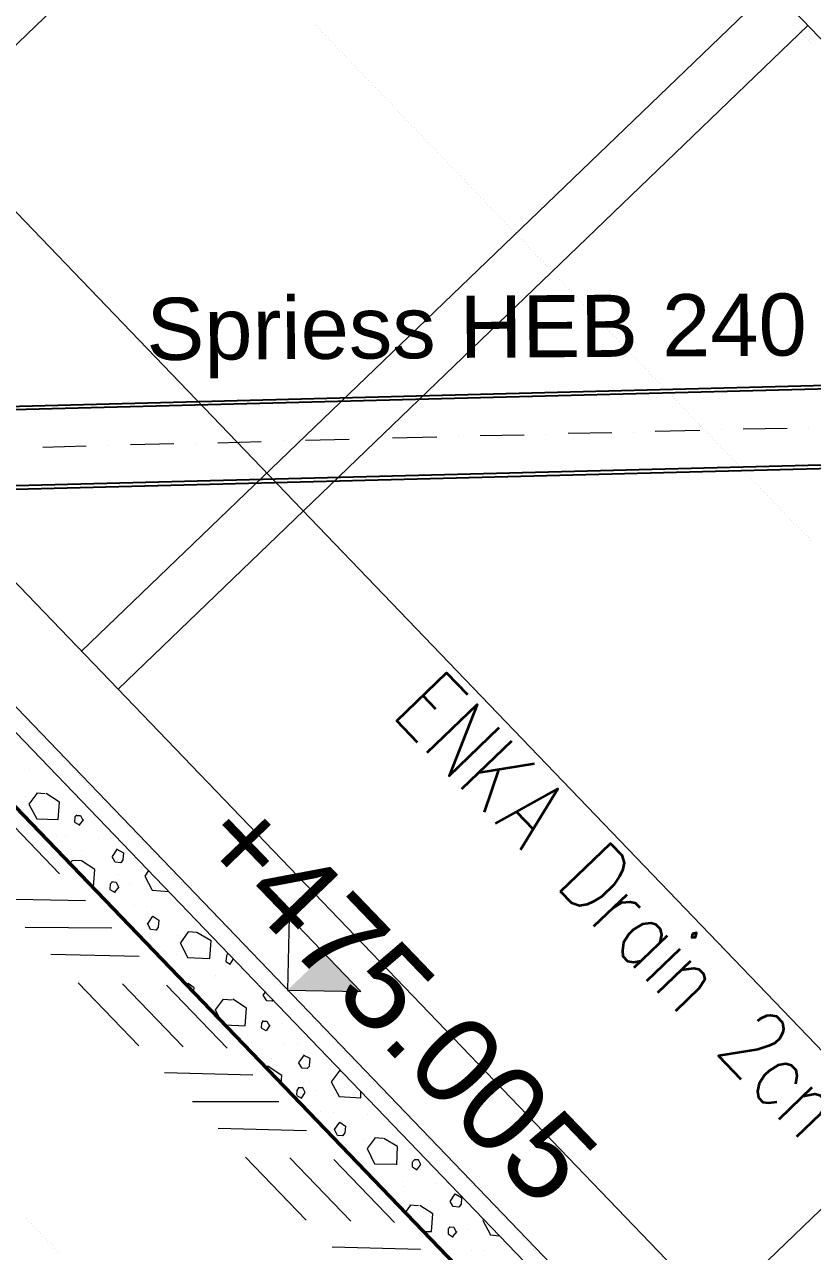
# Model space of a CAD drawing. Header units: metres. Extents: x 2687650.8 to 2687727.1, y 1234407.3 to 1234484.3.
# Drawn here: x 2687686.225 to 2687688.51, y 1234466.699 to 1234470.254 of the extents above; entities that cross this region are included whole.
import ezdxf

# ---------------------------------------------------------------- set-up
doc = ezdxf.new("R2010")
doc.units = ezdxf.units.M
for name, color, linetype in [('PDF_A__BEMH', 7, 'Continuous'), ('PDF_E_Text', 7, 'Continuous'), ('PDF_Ebene 2', 7, 'Continuous'), ('PDF_Text', 7, 'Continuous')]:
    doc.layers.add(name, color=color, linetype=linetype)
for name, color, linetype, true_color in [('PDF_Böschung Aushub', 7, 'Continuous', 0x7f7f7f), ('PDF_E_Klapschnitte', 7, 'Continuous', 0x7f7f7f), ('PDF_E_Schnitte_1_50', 7, 'Continuous', 0x7f7f7f)]:
    doc.layers.add(name, color=color, linetype=linetype, true_color=true_color)
doc.styles.add('PDF Arial', font='arial.ttf')

# ---------------------------------------------------------------- blocks, each defined once
blk = doc.blocks.new('A$C1c84ec86')
at = {"layer": 'PDF_A__BEMH', "lineweight": 20}
blk.add_lwpolyline([(1495.45, 3586.75), (1510.48, 3601.78), (1480.42, 3601.78)], close=True, dxfattribs=at)
at = {"layer": 'PDF_A__BEMH', "transparency": 33554559}
blk.add_solid([(1495.45, 3586.75), (1495.45, 3601.78), (1510.48, 3601.78)], dxfattribs=at)
at = {"layer": 'PDF_Böschung Aushub', "color": 7, "lineweight": 20}
for points in [[(1482.75, 3808.59), (1482.75, 3808.59)], [(1478.52, 3803.93), (1469.84, 3794.62)], [(1465.61, 3789.96), (1465.61, 3789.96)], [(1461.37, 3785.3), (1452.69, 3775.78)], [(1448.46, 3771.12), (1448.46, 3771.12)], [(1444.23, 3766.46), (1435.55, 3757.15)], [(1431.32, 3752.28), (1431.32, 3752.28)], [(1427.08, 3747.62), (1418.4, 3738.31)], [(1414.17, 3733.65), (1414.17, 3733.65)], [(1409.94, 3729), (1401.26, 3719.47)], [(1397.02, 3714.82), (1397.02, 3714.82)], [(1392.79, 3710.16), (1384.32, 3700.85)], [(1379.88, 3696.19), (1379.88, 3696.19)], [(1375.65, 3691.32), (1367.18, 3682.01)], [(1362.73, 3677.35), (1362.73, 3677.35)], [(1358.5, 3672.69), (1350.03, 3663.38)], [(1345.59, 3658.51), (1345.59, 3658.51)], [(1341.36, 3653.85), (1332.89, 3644.54)]]:
    blk.add_lwpolyline(points, dxfattribs=at)
at = {"layer": 'PDF_E_Klapschnitte', "lineweight": 18}
for points in [[(1420.52, 3581.04), (1420.52, 3581.04)], [(1428.35, 3580.19), (1428.35, 3580.19)], [(1440.63, 3580.83), (1440.63, 3580.83)], [(1442.53, 3581.67), (1442.96, 3579.77), (1447.4, 3578.5), (1451, 3581.67)], [(1456.93, 3580.83), (1456.93, 3580.83)], [(1463.91, 3573.84), (1468.57, 3572.36), (1473.23, 3576.81), (1469.84, 3580.62), (1465.18, 3579.35), (1463.28, 3577.65), (1464.12, 3573.84)], [(1475.98, 3581.67), (1475.77, 3581.46), (1475.98, 3580.83), (1477.04, 3579.56), (1478.52, 3579.98), (1478.09, 3581.67)], [(1485.29, 3581.46), (1485.29, 3581.46)], [(1494.6, 3581.25), (1493.55, 3580.19), (1491.64, 3580.62), (1491.43, 3581.67)], [(1494.82, 3581.25), (1494.6, 3581.67)], [(1522.55, 3581.25), (1523.18, 3581.67)], [(1522.76, 3581.25), (1523.39, 3577.44), (1528.05, 3576.17), (1532.71, 3580.4), (1531.44, 3581.67)], [(1568.27, 3581.46), (1568.27, 3581.46)], [(1582.66, 3581.67), (1582.87, 3581.25), (1587.32, 3579.98), (1589.43, 3581.67)], [(1397.45, 3577.02), (1397.45, 3577.02)], [(1404.01, 3573.84), (1404.64, 3570.03), (1409.3, 3568.76), (1413.75, 3573), (1410.36, 3576.81), (1405.91, 3575.75)], [(1416.5, 3577.65), (1417.34, 3578.5), (1418.83, 3578.08)], [(1416.5, 3577.86), (1416.5, 3577.02), (1417.56, 3575.96), (1419.25, 3576.38)], [(1418.83, 3578.29), (1419.04, 3576.38)], [(1425.81, 3577.65), (1425.81, 3577.65)], [(1431.74, 3579.35), (1433.86, 3579.98), (1435.13, 3578.5), (1435.34, 3577.44), (1434.07, 3576.38), (1432.37, 3576.81)], [(1432.37, 3577.02), (1431.74, 3579.56)], [(1501.17, 3578.71), (1501.17, 3578.71)], [(1509, 3577.86), (1509, 3577.86)], [(1515.56, 3576.17), (1514.29, 3577.65), (1512.39, 3577.02)], [(1512.81, 3574.69), (1512.39, 3577.23)], [(1521.28, 3578.5), (1521.28, 3578.5)], [(1537.36, 3578.5), (1537.36, 3578.5)], [(1543.71, 3575.32), (1545.62, 3577.02)], [(1553.87, 3574.48), (1550.27, 3578.29), (1545.83, 3577.02)], [(1558.95, 3577.65), (1558.74, 3579.56), (1557.26, 3579.98), (1556.41, 3579.13), (1556.41, 3578.5)], [(1556.41, 3578.29), (1557.47, 3577.23)], [(1559.16, 3577.65), (1557.68, 3577.23)], [(1565.73, 3579.13), (1565.73, 3579.13)], [(1403.8, 3573.84), (1405.7, 3575.54)], [(1437.24, 3574.69), (1437.24, 3574.69)], [(1441.69, 3574.9), (1441.69, 3574.9)], [(1449.52, 3574.05), (1449.52, 3574.05)], [(1453.54, 3570.88), (1452.91, 3573.42), (1455.02, 3573.84), (1456.29, 3572.36), (1456.5, 3571.3), (1455.23, 3570.24), (1453.33, 3570.88)], [(1461.8, 3574.69), (1461.8, 3574.69)], [(1477.88, 3574.69), (1477.88, 3574.69)], [(1478.09, 3573.84), (1478.09, 3573.84)], [(1488.47, 3566.65), (1485.08, 3567.7), (1484.44, 3571.51), (1486.35, 3573.21)], [(1490.16, 3566.65), (1494.39, 3570.67), (1491.01, 3574.48), (1486.35, 3573.42)], [(1496.93, 3575.32), (1497.78, 3576.17), (1499.26, 3575.75)], [(1496.93, 3575.54), (1497.14, 3574.69), (1497.99, 3573.63)], [(1499.26, 3575.96), (1499.68, 3574.05), (1498.2, 3573.63)], [(1506.25, 3575.32), (1506.25, 3575.32)], [(1515.77, 3576.17), (1515.77, 3575.11), (1514.71, 3574.05), (1512.81, 3574.48)], [(1543.92, 3575.32), (1544.56, 3571.51), (1549.22, 3570.03), (1553.66, 3574.48)], [(1577.37, 3573), (1578.43, 3573.84), (1579.7, 3573.42)], [(1577.58, 3573.21), (1577.58, 3572.36), (1578.64, 3571.3), (1580.33, 3571.73)], [(1579.91, 3573.63), (1580.12, 3571.73)], [(1581.6, 3576.38), (1581.6, 3576.38)], [(1589.43, 3575.54), (1589.43, 3575.54)], [(1402.32, 3570.88), (1402.32, 3570.88)], [(1418.62, 3571.09), (1418.62, 3571.09)], [(1424.97, 3571.73), (1424.97, 3571.73)], [(1424.97, 3567.7), (1426.87, 3569.61)], [(1434.91, 3566.86), (1431.53, 3570.67), (1427.08, 3569.61)], [(1437.45, 3571.73), (1438.51, 3572.57), (1439.78, 3572.15)], [(1437.67, 3571.73), (1437.67, 3570.88), (1438.72, 3569.82), (1440.42, 3570.24)], [(1439.99, 3572.15), (1440.21, 3570.24)], [(1446.98, 3571.73), (1446.98, 3571.73)], [(1465.82, 3570.67), (1465.82, 3570.67)], [(1506.67, 3569.61), (1506.67, 3569.61)], [(1519.37, 3567.49), (1520.85, 3567.92), (1520.43, 3569.82), (1518.95, 3570.24), (1518.1, 3569.4), (1518.31, 3568.55), (1519.16, 3567.49)], [(1518.95, 3572.78), (1518.95, 3572.78)], [(1522.33, 3572.57), (1522.33, 3572.57)], [(1530.17, 3571.73), (1530.17, 3571.73)], [(1542.23, 3572.36), (1542.23, 3572.36)], [(1558.53, 3572.36), (1558.53, 3572.36)], [(1559.8, 3571.73), (1559.8, 3571.73)], [(1564.88, 3569.19), (1566.78, 3570.88)], [(1573.13, 3566.65), (1574.83, 3568.34), (1571.44, 3572.15), (1567, 3571.09)], [(1586.89, 3573), (1586.89, 3573)], [(1416.71, 3569.4), (1416.71, 3569.4)], [(1425.18, 3567.7), (1425.18, 3566.86)], [(1434.91, 3566.86), (1434.91, 3566.86)], [(1457.56, 3568.55), (1457.56, 3568.55)], [(1462.85, 3568.76), (1462.85, 3568.76)], [(1470.69, 3567.92), (1470.69, 3567.92)], [(1477.04, 3566.65), (1476.19, 3567.7), (1474.07, 3567.28), (1474.28, 3566.65)], [(1482.96, 3568.55), (1482.96, 3568.55)], [(1498.41, 3567.49), (1498.41, 3567.49)], [(1499.05, 3568.76), (1499.05, 3568.76)], [(1513.66, 3566.65), (1512.17, 3568.34), (1507.52, 3567.28), (1506.88, 3566.65)], [(1527.41, 3569.4), (1527.41, 3569.4)], [(1547.52, 3568.55), (1547.52, 3568.55)], [(1565.09, 3569.19), (1565.51, 3566.65)]]:
    blk.add_lwpolyline(points, dxfattribs=at)
for points in [[(1572.29, 3578.29), (1571.65, 3580.83), (1573.77, 3581.46), (1575.04, 3579.98), (1575.25, 3578.92), (1573.98, 3577.86)], [(1533.98, 3568.55), (1533.55, 3571.09), (1535.46, 3571.51), (1536.73, 3570.03), (1536.94, 3568.97), (1535.88, 3567.92)]]:
    blk.add_lwpolyline(points, close=True, dxfattribs=at)
at = {"layer": 'PDF_E_Schnitte_1_50', "color": 160, "lineweight": 25, "true_color": 0x3333ff}
for points in [[(1668.39, 4018.35), (1657.8, 4018.35), (1221.97, 3540.82)], [(1659.28, 4018.35), (1222.61, 3540.19)], [(1668.39, 3995.7), (1238.91, 3525.37)], [(1668.39, 3994.22), (1239.75, 3524.74)]]:
    blk.add_lwpolyline(points, dxfattribs=at)
at = {"layer": 'PDF_E_Schnitte_1_50', "lineweight": 18}
for points in [[(1171.6, 3889.23), (1648.49, 3889.23), (1648.49, 3611.73), (1165.46, 3611.73)], [(1243.35, 3611.73), (1243.35, 3889.23)], [(1383.27, 3611.73), (1383.27, 3889.23)], [(1398.51, 3611.73), (1398.51, 3889.23)], [(1673.47, 3586.75), (1148.52, 3586.75)], [(1068.09, 3566.65), (1094.76, 3566.65), (1129.68, 3566.65), (1164.82, 3566.65), (1199.75, 3566.65), (1234.67, 3566.65), (1269.81, 3566.65), (1304.74, 3566.65), (1339.66, 3566.65), (1374.8, 3566.65), (1409.72, 3566.65), (1444.86, 3566.65), (1479.79, 3566.65), (1514.71, 3566.65), (1549.85, 3566.65), (1584.78, 3566.65), (1619.7, 3566.65), (1654.84, 3566.65), (1689.76, 3566.65), (1716.44, 3566.65)], [(1399.99, 3562.41), (1425.39, 3562.41)], [(1436.18, 3562.41), (1418.19, 3544.42)], [(1447.19, 3562.41), (1429.62, 3544.42)], [(1458.62, 3562.41), (1440.42, 3544.42)], [(1470.05, 3562.41), (1495.45, 3562.41)], [(1506.25, 3562.41), (1488.04, 3544.42)], [(1517.04, 3562.41), (1499.68, 3544.42)], [(1528.68, 3562.41), (1510.48, 3544.42)], [(1540.11, 3562.41), (1565.51, 3562.41)], [(1576.31, 3562.41), (1558.11, 3544.42)], [(1460.95, 3553.52), (1486.35, 3553.52)], [(1531.01, 3553.52), (1556.41, 3553.52)], [(1451.85, 3544.42), (1477.25, 3544.42)], [(1521.91, 3544.42), (1547.31, 3544.42)]]:
    blk.add_lwpolyline(points, dxfattribs=at)
at = {"layer": 'PDF_E_Schnitte_1_50', "color": 7, "lineweight": 18}
blk.add_lwpolyline([(1068.09, 3581.67), (1692.3, 3581.67)], dxfattribs=at)
at = {"layer": 'PDF_E_Schnitte_1_50', "color": 7, "lineweight": 50}
blk.add_lwpolyline([(1068.09, 3566.65), (1692.3, 3566.65)], dxfattribs=at)
at = {"layer": 'PDF_E_Text', "lineweight": 35}
for points in [[(1469.84, 3663.59), (1461.16, 3663.59), (1461.16, 3683.7), (1469.84, 3683.7)], [(1473.86, 3663.59), (1473.86, 3683.7), (1483.17, 3663.59), (1483.17, 3683.7)], [(1488.47, 3663.59), (1488.47, 3683.7)], [(1497.78, 3683.7), (1488.47, 3670.36)], [(1502.44, 3663.59), (1507.73, 3683.7), (1513.02, 3663.59)], [(1596.42, 3678.83), (1596.42, 3679.89), (1597.05, 3681.79), (1597.69, 3682.64), (1599.17, 3683.7), (1601.71, 3683.7), (1603.19, 3682.64), (1603.83, 3681.79), (1604.46, 3679.89), (1604.46, 3677.98), (1603.83, 3676.08), (1602.34, 3673.12), (1595.78, 3663.59), (1605.1, 3663.59)], [(1543.71, 3663.59), (1543.71, 3676.93)], [(1543.71, 3671.21), (1544.35, 3674.17), (1545.83, 3676.08), (1547.1, 3676.93), (1549, 3676.93)], [(1560.43, 3674.17), (1559.16, 3676.08), (1557.68, 3676.93), (1555.78, 3676.93), (1554.51, 3676.08), (1553.03, 3674.17), (1552.39, 3671.21), (1552.39, 3669.31), (1553.03, 3666.55), (1554.51, 3664.65), (1555.78, 3663.59), (1557.68, 3663.59), (1559.16, 3664.65), (1560.43, 3666.55)], [(1560.43, 3676.93), (1560.43, 3663.59)], [(1565.73, 3676.93), (1565.73, 3663.59)], [(1570.38, 3663.59), (1570.38, 3676.93)], [(1570.38, 3673.12), (1572.5, 3676.08), (1573.77, 3676.93), (1575.67, 3676.93), (1577.16, 3676.08), (1577.79, 3673.12), (1577.79, 3663.59)], [(1617.16, 3674.17), (1615.68, 3676.08), (1614.41, 3676.93), (1612.51, 3676.93), (1611.02, 3676.08), (1609.75, 3674.17), (1609.12, 3671.21), (1609.12, 3669.31), (1609.75, 3666.55), (1611.02, 3664.65), (1612.51, 3663.59), (1614.41, 3663.59), (1615.68, 3664.65), (1617.16, 3666.55)], [(1621.18, 3663.59), (1621.18, 3676.93)], [(1621.18, 3673.12), (1623.09, 3676.08), (1624.36, 3676.93), (1626.48, 3676.93), (1627.75, 3676.08), (1628.38, 3673.12), (1628.38, 3663.59)], [(1461.16, 3674.17), (1466.45, 3674.17)], [(1491.85, 3675.02), (1497.78, 3663.59)], [(1504.34, 3670.36), (1511.11, 3670.36)]]:
    blk.add_lwpolyline(points, dxfattribs=at)
for points in [[(1529.74, 3663.59), (1529.74, 3683.7), (1534.4, 3683.7), (1536.52, 3682.64), (1537.79, 3680.74), (1538.42, 3678.83), (1539.06, 3676.08), (1539.06, 3671.21), (1538.42, 3668.46), (1537.79, 3666.55), (1536.52, 3664.65), (1534.4, 3663.59)], [(1565.09, 3682.64), (1565.73, 3681.79), (1566.36, 3682.64), (1565.73, 3683.7)]]:
    blk.add_lwpolyline(points, close=True, dxfattribs=at)
at = {"layer": 'PDF_Ebene 2', "lineweight": 20}
for points in [[(1395.75, 3886.27), (1395.75, 3886.27)], [(1396.6, 3886.27), (1396.6, 3886.27)], [(1397.66, 3886.27), (1397.66, 3886.27)], [(1398.72, 3886.27), (1398.72, 3886.27)], [(1399.78, 3886.27), (1399.78, 3886.27)], [(1400.62, 3886.27), (1400.62, 3886.27)], [(1401.68, 3886.27), (1401.68, 3886.27)], [(1402.74, 3886.27), (1402.74, 3886.27)], [(1299.66, 3786.36), (1299.66, 3786.36)], [(1300.71, 3786.36), (1300.71, 3786.36)], [(1301.77, 3786.36), (1301.77, 3786.36)], [(1302.62, 3786.36), (1302.62, 3786.36)], [(1303.68, 3786.36), (1303.68, 3786.36)], [(1304.74, 3786.36), (1304.74, 3786.36)], [(1305.58, 3786.36), (1305.58, 3786.36)], [(1306.64, 3786.36), (1306.64, 3786.36)], [(1307.7, 3786.36), (1307.7, 3786.36)], [(1308.76, 3786.36), (1308.76, 3786.36)], [(1309.6, 3786.36), (1309.6, 3786.36)], [(1310.66, 3786.36), (1310.66, 3786.36)], [(1311.72, 3786.36), (1311.72, 3786.36)], [(1312.57, 3786.36), (1312.57, 3786.36)], [(1313.63, 3786.36), (1313.63, 3786.36)], [(1314.68, 3786.36), (1314.68, 3786.36)], [(1315.74, 3786.36), (1315.74, 3786.36)], [(1316.59, 3786.36), (1316.59, 3786.36)], [(1317.65, 3786.36), (1317.65, 3786.36)], [(1318.71, 3786.36), (1318.71, 3786.36)], [(1319.76, 3786.36), (1319.76, 3786.36)], [(1320.61, 3786.36), (1320.61, 3786.36)], [(1321.67, 3786.36), (1321.67, 3786.36)], [(1322.73, 3786.36), (1322.73, 3786.36)], [(1323.58, 3786.36), (1323.58, 3786.36)], [(1324.63, 3786.36), (1324.63, 3786.36)], [(1325.69, 3786.36), (1325.69, 3786.36)], [(1326.75, 3786.36), (1326.75, 3786.36)], [(1327.6, 3786.36), (1327.6, 3786.36)], [(1328.66, 3786.36), (1328.66, 3786.36)], [(1329.71, 3786.36), (1329.71, 3786.36)], [(1330.77, 3786.36), (1330.77, 3786.36)], [(1331.62, 3786.36), (1331.62, 3786.36)], [(1332.68, 3786.36), (1332.68, 3786.36)], [(1333.74, 3786.36), (1333.74, 3786.36)], [(1334.58, 3786.36), (1334.58, 3786.36)], [(1335.64, 3786.36), (1335.64, 3786.36)], [(1336.7, 3786.36), (1336.7, 3786.36)], [(1337.76, 3786.36), (1337.76, 3786.36)], [(1338.6, 3786.36), (1338.6, 3786.36)], [(1339.66, 3786.36), (1339.66, 3786.36)], [(1340.72, 3786.36), (1340.72, 3786.36)], [(1341.78, 3786.36), (1341.78, 3786.36)], [(1342.63, 3786.36), (1342.63, 3786.36)], [(1343.68, 3786.36), (1343.68, 3786.36)], [(1344.74, 3786.36), (1344.74, 3786.36)], [(1345.59, 3786.36), (1345.59, 3786.36)], [(1346.65, 3786.36), (1346.65, 3786.36)], [(1347.71, 3786.36), (1347.71, 3786.36)], [(1348.76, 3786.36), (1348.76, 3786.36)], [(1349.61, 3786.36), (1349.61, 3786.36)], [(1350.67, 3786.36), (1350.67, 3786.36)], [(1351.73, 3786.36), (1351.73, 3786.36)], [(1352.57, 3786.36), (1352.57, 3786.36)], [(1353.63, 3786.36), (1353.63, 3786.36)], [(1354.69, 3786.36), (1354.69, 3786.36)], [(1355.75, 3786.36), (1355.75, 3786.36)], [(1356.6, 3786.36), (1356.6, 3786.36)], [(1357.65, 3786.36), (1357.65, 3786.36)], [(1358.71, 3786.36), (1358.71, 3786.36)], [(1359.77, 3786.36), (1359.77, 3786.36)], [(1360.62, 3786.36), (1360.62, 3786.36)], [(1361.68, 3786.36), (1361.68, 3786.36)], [(1362.73, 3786.36), (1362.73, 3786.36)], [(1363.58, 3786.36), (1363.58, 3786.36)], [(1364.64, 3786.36), (1364.64, 3786.36)], [(1365.7, 3786.36), (1365.7, 3786.36)], [(1366.76, 3786.36), (1366.76, 3786.36)], [(1367.6, 3786.36), (1367.6, 3786.36)], [(1368.66, 3786.36), (1368.66, 3786.36)], [(1369.72, 3786.36), (1369.72, 3786.36)], [(1370.78, 3786.36), (1370.78, 3786.36)], [(1371.62, 3786.36), (1371.62, 3786.36)], [(1372.68, 3786.36), (1372.68, 3786.36)], [(1373.74, 3786.36), (1373.74, 3786.36)], [(1374.59, 3786.36), (1374.59, 3786.36)], [(1375.65, 3786.36), (1375.65, 3786.36)], [(1376.7, 3786.36), (1376.7, 3786.36)], [(1377.76, 3786.36), (1377.76, 3786.36)], [(1378.61, 3786.36), (1378.61, 3786.36)], [(1379.67, 3786.36), (1379.67, 3786.36)], [(1380.73, 3786.36), (1380.73, 3786.36)], [(1381.57, 3786.36), (1381.57, 3786.36)], [(1382.63, 3786.36), (1382.63, 3786.36)], [(1383.69, 3786.36), (1383.69, 3786.36)], [(1384.75, 3786.36), (1384.75, 3786.36)], [(1385.59, 3786.36), (1385.59, 3786.36)], [(1386.65, 3786.36), (1386.65, 3786.36)], [(1387.71, 3786.36), (1387.71, 3786.36)], [(1388.77, 3786.36), (1388.77, 3786.36)], [(1389.62, 3786.36), (1389.62, 3786.36)], [(1390.67, 3786.36), (1390.67, 3786.36)], [(1391.73, 3786.36), (1391.73, 3786.36)], [(1392.58, 3786.36), (1392.58, 3786.36)], [(1393.64, 3786.36), (1393.64, 3786.36)], [(1394.7, 3786.36), (1394.7, 3786.36)], [(1395.75, 3786.36), (1395.75, 3786.36)], [(1396.6, 3786.36), (1396.6, 3786.36)], [(1397.66, 3786.36), (1397.66, 3786.36)], [(1398.72, 3786.36), (1398.72, 3786.36)], [(1399.78, 3786.36), (1399.78, 3786.36)], [(1400.62, 3786.36), (1400.62, 3786.36)], [(1401.68, 3786.36), (1401.68, 3786.36)], [(1402.74, 3786.36), (1402.74, 3786.36)], [(1403.59, 3786.36), (1403.59, 3786.36)], [(1404.64, 3786.36), (1404.64, 3786.36)], [(1405.7, 3786.36), (1405.7, 3786.36)], [(1406.76, 3786.36), (1406.76, 3786.36)], [(1407.61, 3786.36), (1407.61, 3786.36)], [(1408.67, 3786.36), (1408.67, 3786.36)], [(1409.72, 3786.36), (1409.72, 3786.36)], [(1410.57, 3786.36), (1410.57, 3786.36)], [(1411.63, 3786.36), (1411.63, 3786.36)], [(1412.69, 3786.36), (1412.69, 3786.36)], [(1413.75, 3786.36), (1413.75, 3786.36)], [(1414.59, 3786.36), (1414.59, 3786.36)], [(1415.65, 3786.36), (1415.65, 3786.36)], [(1416.71, 3786.36), (1416.71, 3786.36)], [(1417.77, 3786.36), (1417.77, 3786.36)], [(1418.62, 3786.36), (1418.62, 3786.36)], [(1419.67, 3786.36), (1419.67, 3786.36)], [(1420.73, 3786.36), (1420.73, 3786.36)], [(1421.58, 3786.36), (1421.58, 3786.36)], [(1422.64, 3786.36), (1422.64, 3786.36)], [(1423.7, 3786.36), (1423.7, 3786.36)], [(1424.75, 3786.36), (1424.75, 3786.36)], [(1425.6, 3786.36), (1425.6, 3786.36)], [(1426.66, 3786.36), (1426.66, 3786.36)], [(1427.72, 3786.36), (1427.72, 3786.36)], [(1428.78, 3786.36), (1428.78, 3786.36)], [(1429.62, 3786.36), (1429.62, 3786.36)], [(1430.68, 3786.36), (1430.68, 3786.36)], [(1431.74, 3786.36), (1431.74, 3786.36)], [(1432.59, 3786.36), (1432.59, 3786.36)], [(1433.64, 3786.36), (1433.64, 3786.36)], [(1434.7, 3786.36), (1434.7, 3786.36)], [(1435.76, 3786.36), (1435.76, 3786.36)], [(1436.61, 3786.36), (1436.61, 3786.36)], [(1437.67, 3786.36), (1437.67, 3786.36)], [(1438.72, 3786.36), (1438.72, 3786.36)], [(1439.78, 3786.36), (1439.78, 3786.36)], [(1440.63, 3786.36), (1440.63, 3786.36)], [(1441.69, 3786.36), (1441.69, 3786.36)], [(1442.75, 3786.36), (1442.75, 3786.36)], [(1443.59, 3786.36), (1443.59, 3786.36)], [(1444.65, 3786.36), (1444.65, 3786.36)], [(1445.71, 3786.36), (1445.71, 3786.36)], [(1446.77, 3786.36), (1446.77, 3786.36)], [(1447.61, 3786.36), (1447.61, 3786.36)], [(1448.67, 3786.36), (1448.67, 3786.36)], [(1449.73, 3786.36), (1449.73, 3786.36)], [(1450.58, 3786.36), (1450.58, 3786.36)], [(1451.64, 3786.36), (1451.64, 3786.36)], [(1452.69, 3786.36), (1452.69, 3786.36)], [(1453.75, 3786.36), (1453.75, 3786.36)], [(1454.6, 3786.36), (1454.6, 3786.36)], [(1455.66, 3786.36), (1455.66, 3786.36)], [(1456.72, 3786.36), (1456.72, 3786.36)], [(1457.77, 3786.36), (1457.77, 3786.36)], [(1458.62, 3786.36), (1458.62, 3786.36)], [(1459.68, 3786.36), (1459.68, 3786.36)], [(1460.74, 3786.36), (1460.74, 3786.36)], [(1461.58, 3786.36), (1461.58, 3786.36)], [(1462.64, 3786.36), (1462.64, 3786.36)], [(1463.7, 3786.36), (1463.7, 3786.36)], [(1464.76, 3786.36), (1464.76, 3786.36)], [(1465.61, 3786.36), (1465.61, 3786.36)], [(1466.66, 3786.36), (1466.66, 3786.36)], [(1467.72, 3786.36), (1467.72, 3786.36)], [(1468.78, 3786.36), (1468.78, 3786.36)], [(1469.63, 3786.36), (1469.63, 3786.36)], [(1470.69, 3786.36), (1470.69, 3786.36)], [(1471.74, 3786.36), (1471.74, 3786.36)], [(1472.59, 3786.36), (1472.59, 3786.36)], [(1473.65, 3786.36), (1473.65, 3786.36)], [(1474.71, 3786.36), (1474.71, 3786.36)], [(1475.77, 3786.36), (1475.77, 3786.36)], [(1476.61, 3786.36), (1476.61, 3786.36)], [(1477.67, 3786.36), (1477.67, 3786.36)], [(1478.73, 3786.36), (1478.73, 3786.36)], [(1479.58, 3786.36), (1479.58, 3786.36)], [(1480.63, 3786.36), (1480.63, 3786.36)], [(1481.69, 3786.36), (1481.69, 3786.36)], [(1482.75, 3786.36), (1482.75, 3786.36)], [(1483.6, 3786.36), (1483.6, 3786.36)], [(1484.66, 3786.36), (1484.66, 3786.36)], [(1485.71, 3786.36), (1485.71, 3786.36)], [(1486.77, 3786.36), (1486.77, 3786.36)], [(1487.62, 3786.36), (1487.62, 3786.36)], [(1488.68, 3786.36), (1488.68, 3786.36)], [(1489.74, 3786.36), (1489.74, 3786.36)], [(1490.58, 3786.36), (1490.58, 3786.36)], [(1491.64, 3786.36), (1491.64, 3786.36)], [(1492.7, 3786.36), (1492.7, 3786.36)], [(1493.76, 3786.36), (1493.76, 3786.36)], [(1494.6, 3786.36), (1494.6, 3786.36)], [(1495.66, 3786.36), (1495.66, 3786.36)], [(1496.72, 3786.36), (1496.72, 3786.36)], [(1497.78, 3786.36), (1497.78, 3786.36)], [(1498.63, 3786.36), (1498.63, 3786.36)], [(1499.68, 3786.36), (1499.68, 3786.36)], [(1500.74, 3786.36), (1500.74, 3786.36)], [(1501.59, 3786.36), (1501.59, 3786.36)], [(1502.65, 3786.36), (1502.65, 3786.36)], [(1503.71, 3786.36), (1503.71, 3786.36)], [(1504.76, 3786.36), (1504.76, 3786.36)], [(1505.61, 3786.36), (1505.61, 3786.36)], [(1506.67, 3786.36), (1506.67, 3786.36)], [(1019.4, 3686.24), (2131.1, 3686.24)], [(1386.65, 3586.33), (1386.65, 3586.33)], [(1387.71, 3586.33), (1387.71, 3586.33)], [(1388.77, 3586.33), (1388.77, 3586.33)], [(1389.62, 3586.33), (1389.62, 3586.33)], [(1390.67, 3586.33), (1390.67, 3586.33)], [(1391.73, 3586.33), (1391.73, 3586.33)], [(1392.58, 3586.33), (1392.58, 3586.33)], [(1393.64, 3586.33), (1393.64, 3586.33)], [(1394.7, 3586.33), (1394.7, 3586.33)], [(1395.75, 3586.33), (1395.75, 3586.33)], [(1396.6, 3586.33), (1396.6, 3586.33)], [(1397.66, 3586.33), (1397.66, 3586.33)], [(1398.72, 3586.33), (1398.72, 3586.33)], [(1399.78, 3586.33), (1399.78, 3586.33)], [(1400.62, 3586.33), (1400.62, 3586.33)], [(1401.68, 3586.33), (1401.68, 3586.33)], [(1402.74, 3586.33), (1402.74, 3586.33)], [(1403.59, 3586.33), (1403.59, 3586.33)], [(1404.64, 3586.33), (1404.64, 3586.33)], [(1405.7, 3586.33), (1405.7, 3586.33)], [(1406.76, 3586.33), (1406.76, 3586.33)], [(1407.61, 3586.33), (1407.61, 3586.33)], [(1408.67, 3586.33), (1408.67, 3586.33)], [(1409.72, 3586.33), (1409.72, 3586.33)], [(1410.57, 3586.33), (1410.57, 3586.33)], [(1411.63, 3586.33), (1411.63, 3586.33)], [(1412.69, 3586.33), (1412.69, 3586.33)], [(1413.75, 3586.33), (1413.75, 3586.33)], [(1414.59, 3586.33), (1414.59, 3586.33)], [(1415.65, 3586.33), (1415.65, 3586.33)], [(1416.71, 3586.33), (1416.71, 3586.33)], [(1417.77, 3586.33), (1417.77, 3586.33)], [(1418.62, 3586.33), (1418.62, 3586.33)], [(1419.67, 3586.33), (1419.67, 3586.33)], [(1420.73, 3586.33), (1420.73, 3586.33)], [(1421.58, 3586.33), (1421.58, 3586.33)], [(1422.64, 3586.33), (1422.64, 3586.33)], [(1423.7, 3586.33), (1423.7, 3586.33)], [(1424.75, 3586.33), (1424.75, 3586.33)], [(1425.6, 3586.33), (1425.6, 3586.33)], [(1426.66, 3586.33), (1426.66, 3586.33)], [(1427.72, 3586.33), (1427.72, 3586.33)], [(1428.78, 3586.33), (1428.78, 3586.33)], [(1429.62, 3586.33), (1429.62, 3586.33)], [(1430.68, 3586.33), (1430.68, 3586.33)], [(1431.74, 3586.33), (1431.74, 3586.33)], [(1432.59, 3586.33), (1432.59, 3586.33)], [(1433.64, 3586.33), (1433.64, 3586.33)], [(1434.7, 3586.33), (1434.7, 3586.33)], [(1435.76, 3586.33), (1435.76, 3586.33)], [(1436.61, 3586.33), (1436.61, 3586.33)], [(1437.67, 3586.33), (1437.67, 3586.33)], [(1438.72, 3586.33), (1438.72, 3586.33)], [(1439.78, 3586.33), (1439.78, 3586.33)], [(1440.63, 3586.33), (1440.63, 3586.33)], [(1441.69, 3586.33), (1441.69, 3586.33)], [(1442.75, 3586.33), (1442.75, 3586.33)], [(1443.59, 3586.33), (1443.59, 3586.33)], [(1444.65, 3586.33), (1444.65, 3586.33)], [(1445.71, 3586.33), (1445.71, 3586.33)], [(1446.77, 3586.33), (1446.77, 3586.33)], [(1447.61, 3586.33), (1447.61, 3586.33)], [(1448.67, 3586.33), (1448.67, 3586.33)], [(1449.73, 3586.33), (1449.73, 3586.33)], [(1450.58, 3586.33), (1450.58, 3586.33)], [(1451.64, 3586.33), (1451.64, 3586.33)], [(1452.69, 3586.33), (1452.69, 3586.33)], [(1453.75, 3586.33), (1453.75, 3586.33)], [(1454.6, 3586.33), (1454.6, 3586.33)], [(1455.66, 3586.33), (1455.66, 3586.33)], [(1456.72, 3586.33), (1456.72, 3586.33)], [(1457.77, 3586.33), (1457.77, 3586.33)], [(1458.62, 3586.33), (1458.62, 3586.33)], [(1459.68, 3586.33), (1459.68, 3586.33)], [(1460.74, 3586.33), (1460.74, 3586.33)], [(1461.58, 3586.33), (1461.58, 3586.33)], [(1462.64, 3586.33), (1462.64, 3586.33)], [(1463.7, 3586.33), (1463.7, 3586.33)], [(1464.76, 3586.33), (1464.76, 3586.33)], [(1465.61, 3586.33), (1465.61, 3586.33)], [(1466.66, 3586.33), (1466.66, 3586.33)], [(1467.72, 3586.33), (1467.72, 3586.33)], [(1468.78, 3586.33), (1468.78, 3586.33)], [(1469.63, 3586.33), (1469.63, 3586.33)], [(1470.69, 3586.33), (1470.69, 3586.33)], [(1471.74, 3586.33), (1471.74, 3586.33)], [(1472.59, 3586.33), (1472.59, 3586.33)], [(1473.65, 3586.33), (1473.65, 3586.33)], [(1474.71, 3586.33), (1474.71, 3586.33)], [(1475.77, 3586.33), (1475.77, 3586.33)], [(1476.61, 3586.33), (1476.61, 3586.33)], [(1477.67, 3586.33), (1477.67, 3586.33)], [(1478.73, 3586.33), (1478.73, 3586.33)], [(1479.58, 3586.33), (1479.58, 3586.33)], [(1480.63, 3586.33), (1480.63, 3586.33)], [(1481.69, 3586.33), (1481.69, 3586.33)], [(1482.75, 3586.33), (1482.75, 3586.33)], [(1483.6, 3586.33), (1483.6, 3586.33)], [(1484.66, 3586.33), (1484.66, 3586.33)], [(1485.71, 3586.33), (1485.71, 3586.33)], [(1486.77, 3586.33), (1486.77, 3586.33)], [(1487.62, 3586.33), (1487.62, 3586.33)], [(1488.68, 3586.33), (1488.68, 3586.33)], [(1489.74, 3586.33), (1489.74, 3586.33)], [(1490.58, 3586.33), (1490.58, 3586.33)], [(1491.64, 3586.33), (1491.64, 3586.33)], [(1492.7, 3586.33), (1492.7, 3586.33)], [(1493.76, 3586.33), (1493.76, 3586.33)], [(1494.6, 3586.33), (1494.6, 3586.33)], [(1495.66, 3586.33), (1495.66, 3586.33)], [(1496.72, 3586.33), (1496.72, 3586.33)], [(1497.78, 3586.33), (1497.78, 3586.33)], [(1498.63, 3586.33), (1498.63, 3586.33)], [(1499.68, 3586.33), (1499.68, 3586.33)], [(1500.74, 3586.33), (1500.74, 3586.33)], [(1501.59, 3586.33), (1501.59, 3586.33)], [(1502.65, 3586.33), (1502.65, 3586.33)], [(1503.71, 3586.33), (1503.71, 3586.33)], [(1504.76, 3586.33), (1504.76, 3586.33)], [(1505.61, 3586.33), (1505.61, 3586.33)], [(1506.67, 3586.33), (1506.67, 3586.33)], [(1507.73, 3586.33), (1507.73, 3586.33)], [(1508.57, 3586.33), (1508.57, 3586.33)], [(1509.63, 3586.33), (1509.63, 3586.33)], [(1510.69, 3586.33), (1510.69, 3586.33)], [(1511.75, 3586.33), (1511.75, 3586.33)], [(1512.6, 3586.33), (1512.6, 3586.33)], [(1513.66, 3586.33), (1513.66, 3586.33)], [(1514.71, 3586.33), (1514.71, 3586.33)], [(1515.77, 3586.33), (1515.77, 3586.33)], [(1516.62, 3586.33), (1516.62, 3586.33)], [(1517.68, 3586.33), (1517.68, 3586.33)], [(1518.74, 3586.33), (1518.74, 3586.33)], [(1519.58, 3586.33), (1519.58, 3586.33)], [(1520.64, 3586.33), (1520.64, 3586.33)], [(1521.7, 3586.33), (1521.7, 3586.33)], [(1522.76, 3586.33), (1522.76, 3586.33)], [(1523.6, 3586.33), (1523.6, 3586.33)], [(1524.66, 3586.33), (1524.66, 3586.33)], [(1525.72, 3586.33), (1525.72, 3586.33)], [(1526.78, 3586.33), (1526.78, 3586.33)], [(1527.63, 3586.33), (1527.63, 3586.33)], [(1528.68, 3586.33), (1528.68, 3586.33)], [(1529.74, 3586.33), (1529.74, 3586.33)], [(1530.59, 3586.33), (1530.59, 3586.33)], [(1531.65, 3586.33), (1531.65, 3586.33)], [(1532.71, 3586.33), (1532.71, 3586.33)], [(1533.76, 3586.33), (1533.76, 3586.33)], [(1534.61, 3586.33), (1534.61, 3586.33)], [(1535.67, 3586.33), (1535.67, 3586.33)], [(1536.73, 3586.33), (1536.73, 3586.33)], [(1537.79, 3586.33), (1537.79, 3586.33)], [(1538.63, 3586.33), (1538.63, 3586.33)], [(1539.69, 3586.33), (1539.69, 3586.33)], [(1540.75, 3586.33), (1540.75, 3586.33)], [(1541.6, 3586.33), (1541.6, 3586.33)], [(1542.65, 3586.33), (1542.65, 3586.33)], [(1543.71, 3586.33), (1543.71, 3586.33)], [(1544.77, 3586.33), (1544.77, 3586.33)], [(1545.62, 3586.33), (1545.62, 3586.33)], [(1546.68, 3586.33), (1546.68, 3586.33)], [(1547.73, 3586.33), (1547.73, 3586.33)], [(1548.58, 3586.33), (1548.58, 3586.33)], [(1549.64, 3586.33), (1549.64, 3586.33)], [(1550.7, 3586.33), (1550.7, 3586.33)], [(1551.76, 3586.33), (1551.76, 3586.33)], [(1552.6, 3586.33), (1552.6, 3586.33)], [(1553.66, 3586.33), (1553.66, 3586.33)], [(1554.72, 3586.33), (1554.72, 3586.33)], [(1555.78, 3586.33), (1555.78, 3586.33)], [(1556.62, 3586.33), (1556.62, 3586.33)], [(1557.68, 3586.33), (1557.68, 3586.33)], [(1558.74, 3586.33), (1558.74, 3586.33)], [(1559.59, 3586.33), (1559.59, 3586.33)], [(1560.65, 3586.33), (1560.65, 3586.33)], [(1561.7, 3586.33), (1561.7, 3586.33)], [(1562.76, 3586.33), (1562.76, 3586.33)], [(1563.61, 3586.33), (1563.61, 3586.33)], [(1564.67, 3586.33), (1564.67, 3586.33)], [(1565.73, 3586.33), (1565.73, 3586.33)], [(1566.78, 3586.33), (1566.78, 3586.33)], [(1567.63, 3586.33), (1567.63, 3586.33)], [(1568.69, 3586.33), (1568.69, 3586.33)], [(1569.75, 3586.33), (1569.75, 3586.33)], [(1570.59, 3586.33), (1570.59, 3586.33)], [(1571.65, 3586.33), (1571.65, 3586.33)], [(1572.71, 3586.33), (1572.71, 3586.33)], [(1573.77, 3586.33), (1573.77, 3586.33)], [(1574.62, 3586.33), (1574.62, 3586.33)], [(1575.67, 3586.33), (1575.67, 3586.33)], [(1576.73, 3586.33), (1576.73, 3586.33)], [(1577.58, 3586.33), (1577.58, 3586.33)], [(1578.64, 3586.33), (1578.64, 3586.33)], [(1579.7, 3586.33), (1579.7, 3586.33)], [(1580.75, 3586.33), (1580.75, 3586.33)], [(1581.6, 3586.33), (1581.6, 3586.33)], [(1582.66, 3586.33), (1582.66, 3586.33)], [(1583.72, 3586.33), (1583.72, 3586.33)], [(1584.78, 3586.33), (1584.78, 3586.33)], [(1585.62, 3586.33), (1585.62, 3586.33)], [(1586.68, 3586.33), (1586.68, 3586.33)], [(1587.74, 3586.33), (1587.74, 3586.33)], [(1588.59, 3586.33), (1588.59, 3586.33)], [(1589.64, 3586.33), (1589.64, 3586.33)], [(1590.7, 3586.33), (1590.7, 3586.33)], [(1591.76, 3586.33), (1591.76, 3586.33)], [(1592.61, 3586.33), (1592.61, 3586.33)], [(1593.67, 3586.33), (1593.67, 3586.33)], [(1594.72, 3586.33), (1594.72, 3586.33)], [(1595.78, 3586.33), (1595.78, 3586.33)], [(1596.63, 3586.33), (1596.63, 3586.33)], [(1597.69, 3586.33), (1597.69, 3586.33)], [(1598.75, 3586.33), (1598.75, 3586.33)], [(1599.59, 3586.33), (1599.59, 3586.33)], [(1490.58, 3486.21), (1490.58, 3486.21)], [(1491.64, 3486.21), (1491.64, 3486.21)], [(1492.7, 3486.21), (1492.7, 3486.21)], [(1493.76, 3486.21), (1493.76, 3486.21)], [(1494.6, 3486.21), (1494.6, 3486.21)], [(1495.66, 3486.21), (1495.66, 3486.21)], [(1496.72, 3486.21), (1496.72, 3486.21)], [(1497.78, 3486.21), (1497.78, 3486.21)], [(1498.63, 3486.21), (1498.63, 3486.21)], [(1499.68, 3486.21), (1499.68, 3486.21)], [(1500.74, 3486.21), (1500.74, 3486.21)], [(1501.59, 3486.21), (1501.59, 3486.21)], [(1502.65, 3486.21), (1502.65, 3486.21)], [(1503.71, 3486.21), (1503.71, 3486.21)]]:
    blk.add_lwpolyline(points, dxfattribs=at)
at = {"layer": 'PDF_Text', "insert": (1339.48, 3680.06), "char_height": 18.0015, "attachment_point": 7, "rotation": 46.5272, "style": 'PDF Arial'}
blk.add_mtext('Spriess HEB 240 (S355)', dxfattribs=at)
at = {"layer": 'PDF_Text', "insert": (1446.13, 3595.09), "char_height": 25.001, "attachment_point": 7, "style": 'PDF Arial'}
blk.add_mtext('+475.005', dxfattribs=at)

msp = doc.modelspace()

# ---------------------------------------------------------------- block references
at = {"xscale": 0.01, "yscale": 0.01, "zscale": 0.01, "rotation": 313.8734409291175}
msp.add_blockref('A$C1c84ec86', (2687650.7677, 1234453.3784), dxfattribs=at)

doc.saveas('drawing.dxf')
